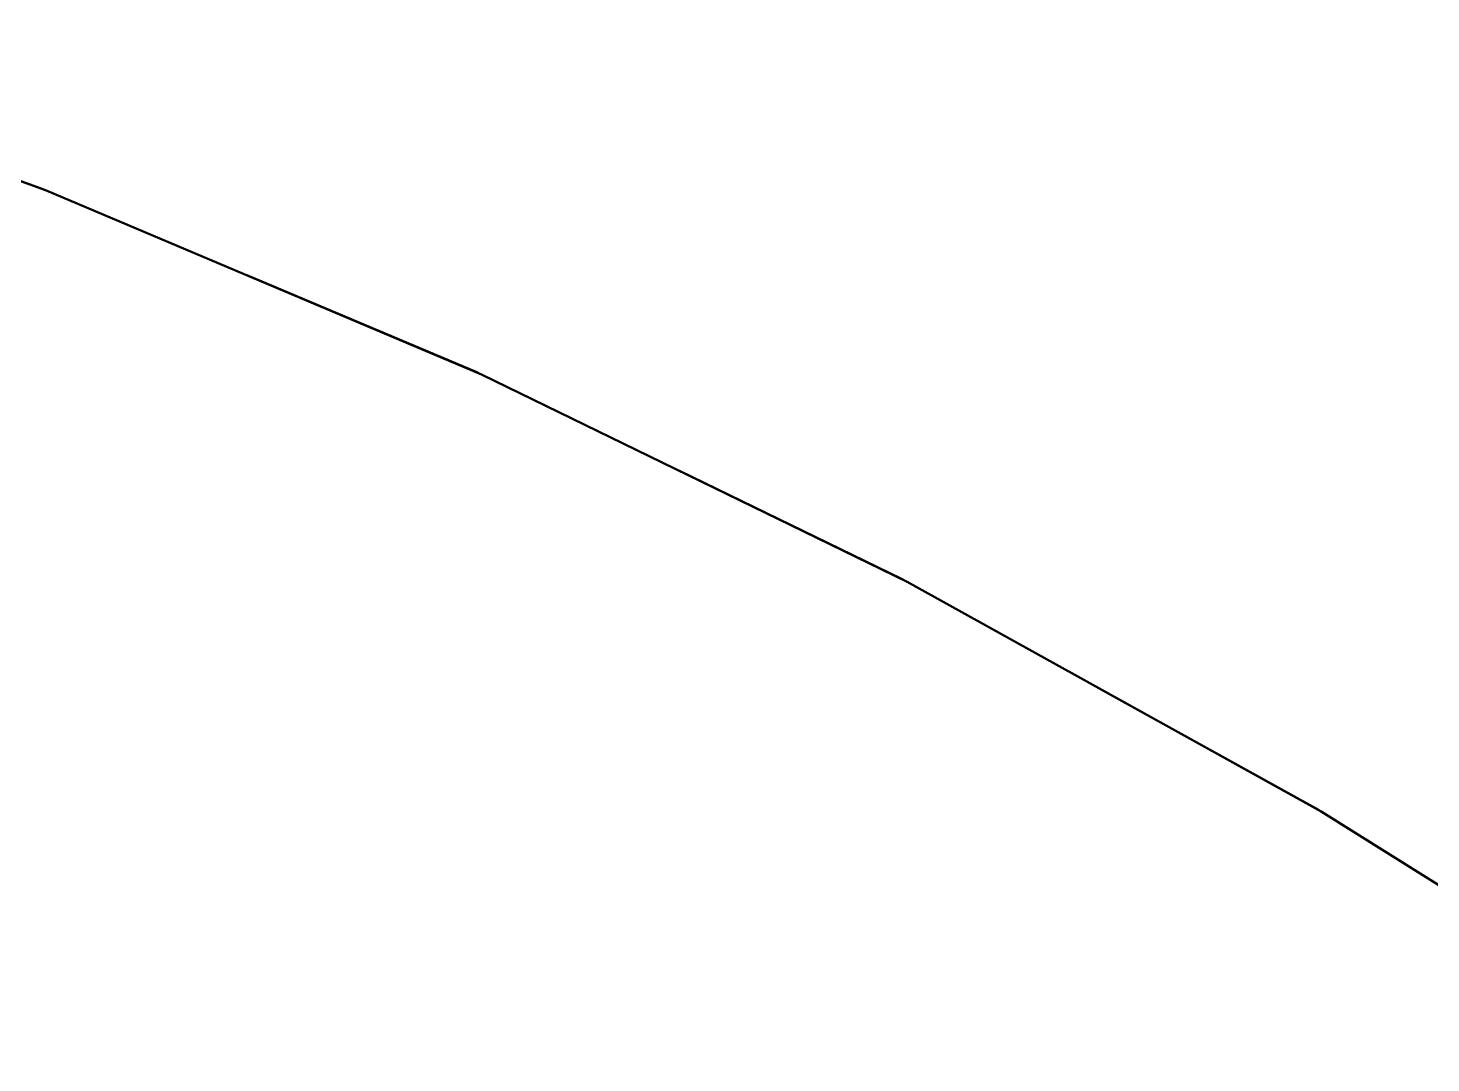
# Model space of a CAD drawing. Header units: millimetres. Extents: x 0 to 420, y 0 to 297.
# Drawn here: x 210.448 to 214.872, y 267.32 to 270.583 of the extents above; entities that cross this region are included whole.
import ezdxf

# ---------------------------------------------------------------- set-up
doc = ezdxf.new("R2010")
doc.units = ezdxf.units.MM
doc.linetypes.add('DASHED', pattern=[1.524, 1.27, -0.254])
doc.layers.add('HIDDEN', color=8, linetype='DASHED', lineweight=25)
doc.layers.add('VISIBLE', color=7, linetype='CONTINUOUS', lineweight=50)

msp = doc.modelspace()

# ---------------------------------------------------------------- linework, layer by layer
at = {"layer": 'HIDDEN'}
for points in [[(209.0874, 270.58313), (210.48974, 270.07741)], [(209.0874, 270.58313), (210.48974, 270.07741)], [(210.48974, 270.07741), (211.86319, 269.49777)], [(210.48974, 270.07741), (211.86319, 269.49777)], [(210.4964, 270.0746), (211.13778, 269.80392)], [(211.86319, 269.49777), (213.20384, 268.84586)], [(211.86319, 269.49777), (213.20384, 268.84586)], [(211.87062, 269.49416), (212.50194, 269.18717)], [(213.20384, 268.84586), (214.50789, 268.12351)], [(213.20384, 268.84586), (214.50789, 268.12351)], [(213.21197, 268.84135), (213.83009, 268.49896)], [(214.50789, 268.12351), (215.77165, 267.33279)], [(214.50789, 268.12351), (215.77165, 267.33279)], [(214.51664, 268.11804), (215.11884, 267.74125)]]:
    msp.add_lwpolyline(points, dxfattribs=at)
at = {"layer": 'VISIBLE'}
for points in [[(209.09915, 270.57924), (210.50319, 270.07215)], [(209.7409, 270.34746), (210.48974, 270.07741)], [(210.48974, 270.07741), (210.4964, 270.0746)], [(210.50319, 270.07215), (211.87822, 269.49095)], [(211.13778, 269.80392), (211.86319, 269.49777)], [(211.86319, 269.49777), (211.87062, 269.49416)], [(211.87822, 269.49095), (213.22031, 268.83729)], [(212.50194, 269.18717), (213.20384, 268.84586)], [(213.20384, 268.84586), (213.21197, 268.84135)], [(213.22031, 268.83729), (214.52566, 268.11303)], [(213.83009, 268.49896), (214.50789, 268.12351)], [(214.50789, 268.12351), (214.51664, 268.11804)], [(214.52566, 268.11303), (215.79056, 267.32024)]]:
    msp.add_lwpolyline(points, dxfattribs=at)

doc.saveas('drawing.dxf')
